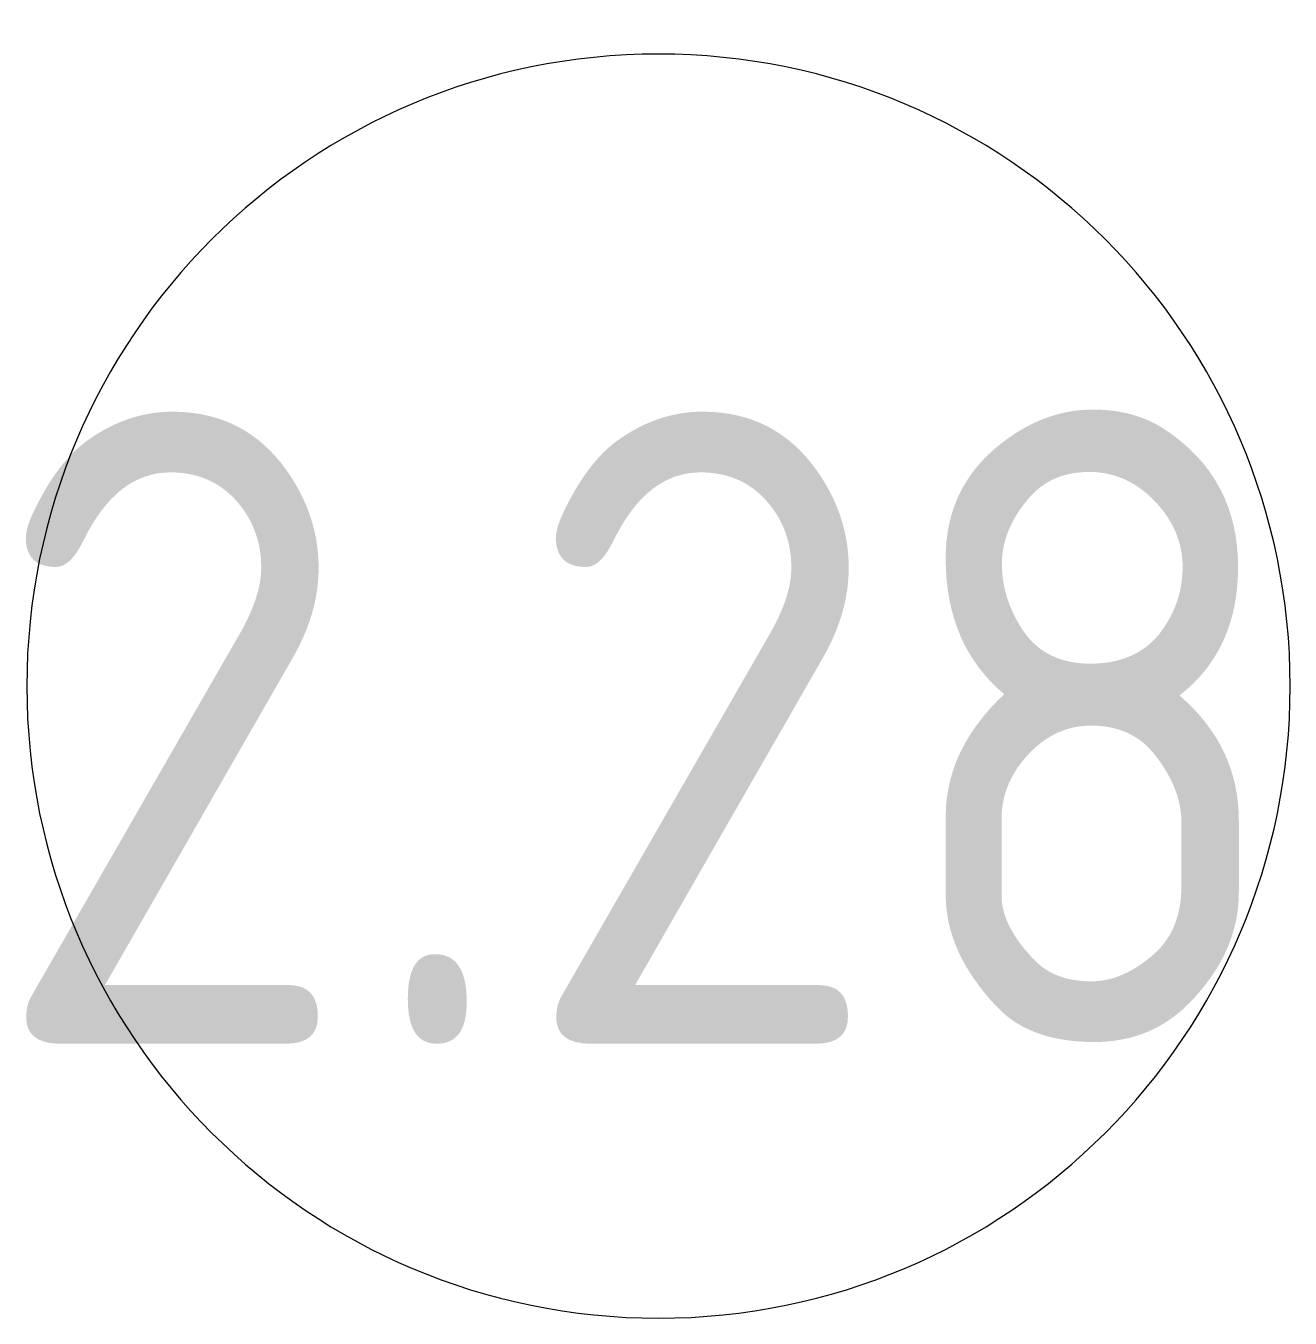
# Model space of a CAD drawing. Header units: millimetres. Extents: x 39815 to 261742, y -8553 to 29000.
# Drawn here: x 166784 to 169286, y 9813 to 12368 of the extents above; entities that cross this region are included whole.
import ezdxf

# ---------------------------------------------------------------- set-up
doc = ezdxf.new("R2010")
doc.units = ezdxf.units.MM
doc.layers.add('A-AREA-IDEN', color=7, linetype='Continuous', lineweight=9)
doc.styles.add('GOST Common_3', font='GOST_Common.ttf', dxfattribs={"width": 0.9, "height": 1250})

# ---------------------------------------------------------------- blocks, each defined once
blk = doc.blocks.new('Марка_Помещения - Номер-25198446-Общий план 2 этажа с размещением фрагментов 2_8-2_11')
at = {"layer": 'A-AREA-IDEN'}
for start, end in [(360, 180), (180, 360)]:
    blk.add_arc((0, 0), 2.5, start, end, dxfattribs=at)

msp = doc.modelspace()

# ---------------------------------------------------------------- block references
at = {"layer": 'A-AREA-IDEN', "xscale": 499.9999999999995, "yscale": 499.9999999999995, "zscale": 499.9999999999995}
msp.add_blockref('Марка_Помещения - Номер-25198446-Общий план 2 этажа с размещением фрагментов 2_8-2_11', (168036.3, 11062.6), dxfattribs=at)

# ---------------------------------------------------------------- texts
at = {"layer": 'A-AREA-IDEN', "insert": (166707.6, 11605.4), "char_height": 1250, "width": 3318.986, "attachment_point": 1, "style": 'GOST Common_3'}
msp.add_mtext('2.28', dxfattribs=at)

doc.saveas('drawing.dxf')
